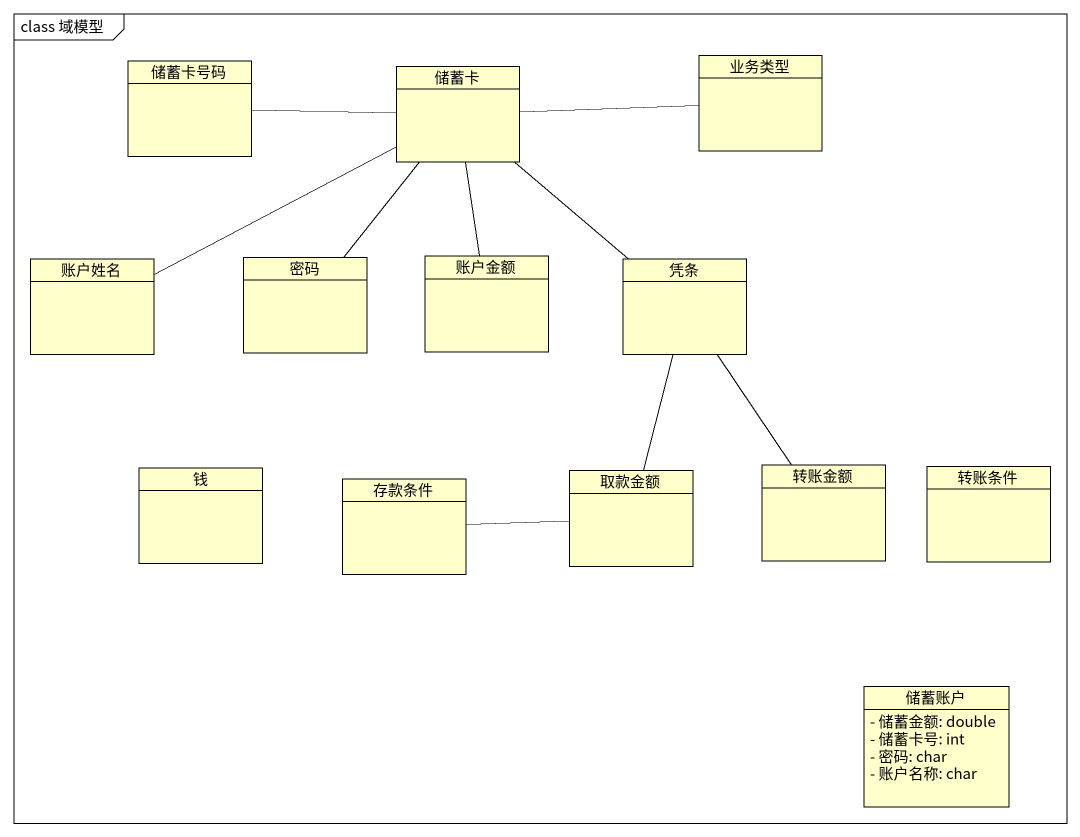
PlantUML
@startuml
mainframe class 域模型
hide circle
hide empty members
skinparam classAttributeIconSize 0
class 储蓄卡号码
class 储蓄卡
class 业务类型
class 账户姓名
class 密码
class 账户金额
class 凭条
class 钱
class 存款条件
class 取款金额
class 转账金额
class 转账条件
class 储蓄账户 {
  - 储蓄金额: double
  - 储蓄卡号: int
  - 密码: char
  - 账户名称: char
}
储蓄卡号码 -right- 储蓄卡
储蓄卡 -right- 业务类型
储蓄卡 -- 密码
储蓄卡 -- 账户金额
储蓄卡 -- 凭条
账户姓名 -right- 储蓄卡
凭条 -- 取款金额
凭条 -- 转账金额
存款条件 -right- 取款金额
@enduml
